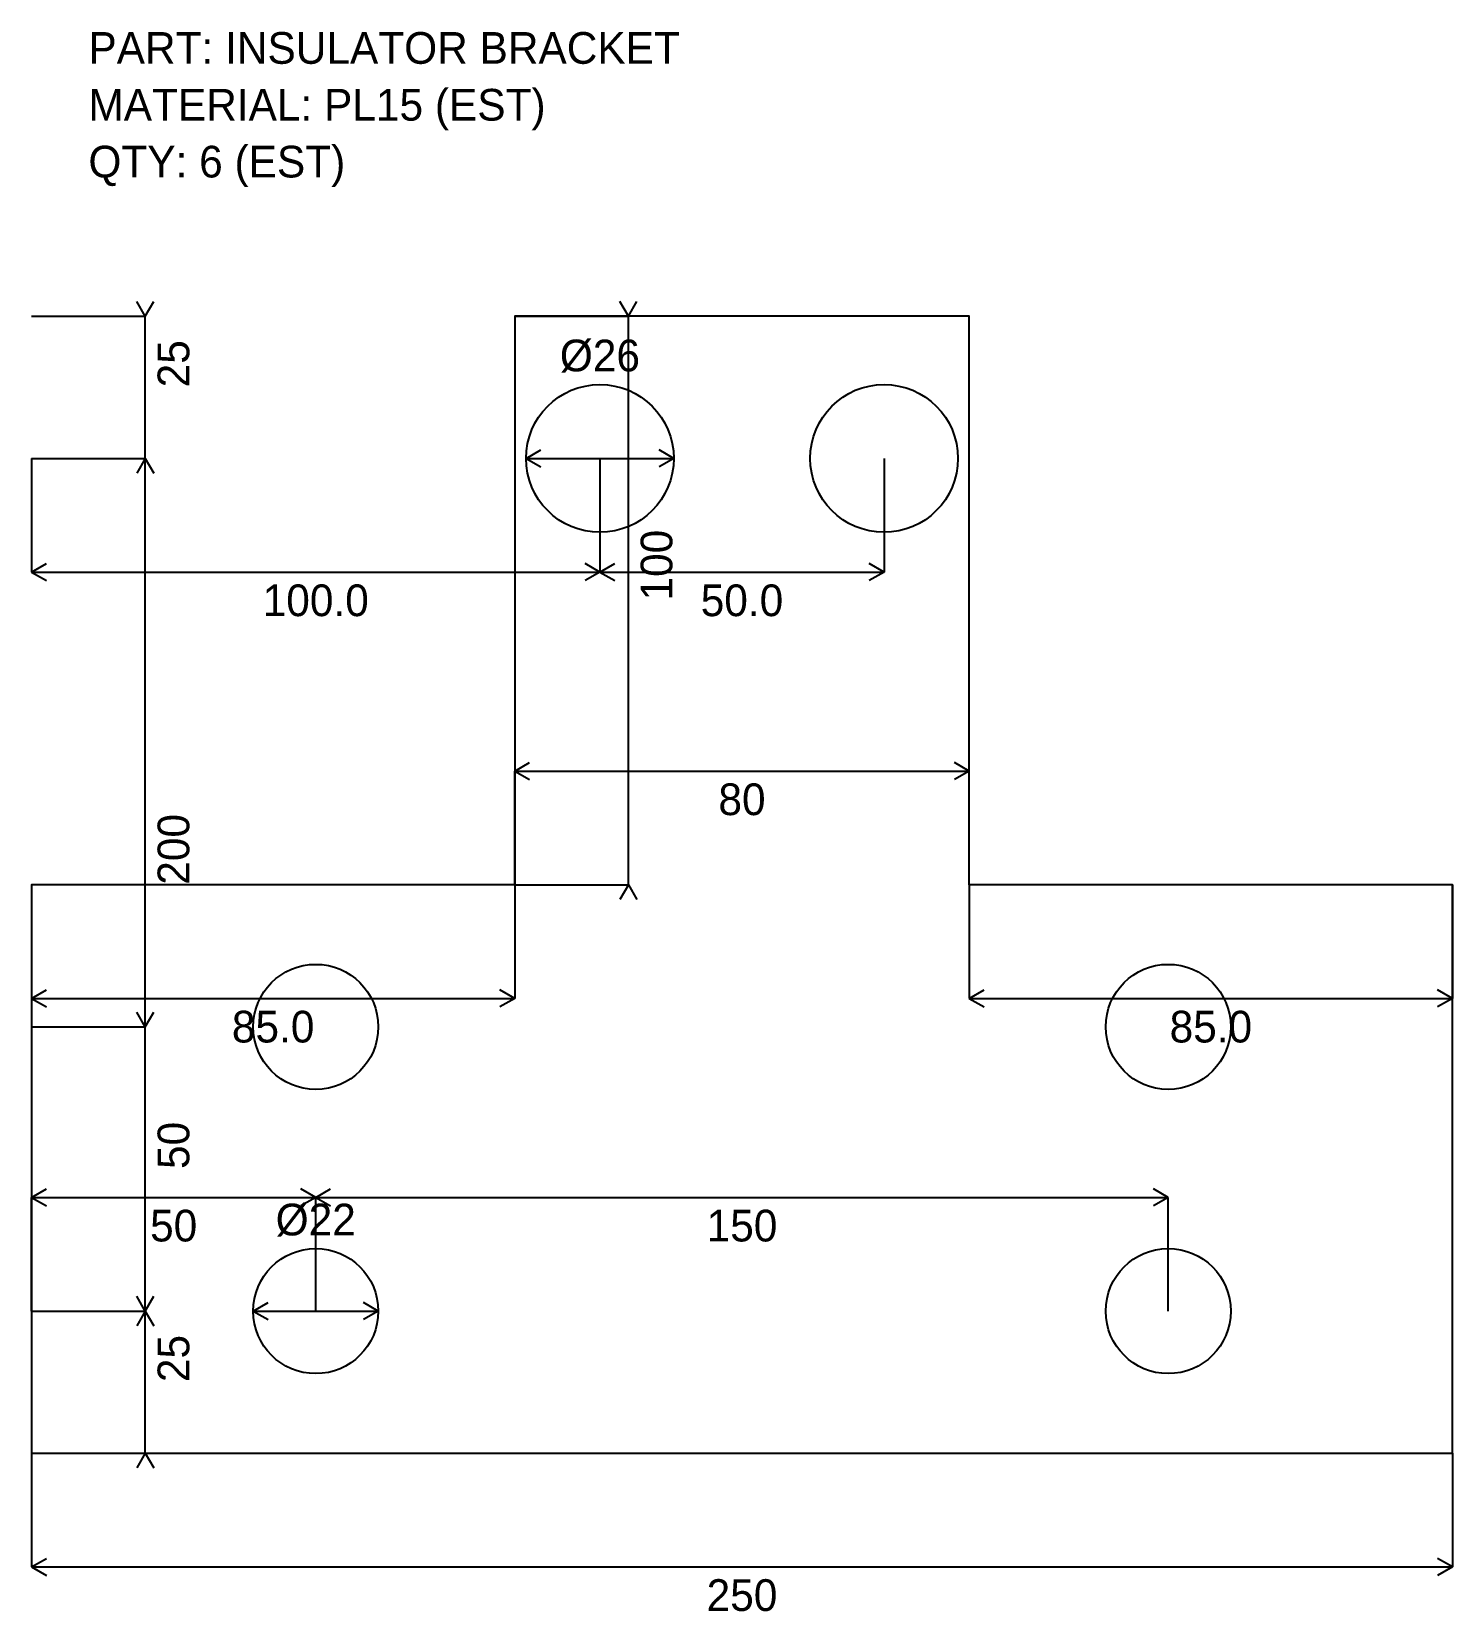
# Model space of a CAD drawing. Header units: millimetres. Extents: x 0 to 250, y -28 to 250.
import ezdxf

# ---------------------------------------------------------------- set-up
doc = ezdxf.new("R2010")
doc.units = ezdxf.units.MM
for name, color, linetype in [('ANNOTATION', 7, 'Continuous'), ('DIMENSION', 2, 'Continuous'), ('GEOMETRY', 1, 'Continuous')]:
    doc.layers.add(name, color=color, linetype=linetype)

msp = doc.modelspace()

# ---------------------------------------------------------------- linework, layer by layer
at = {"layer": 'DIMENSION'}
for p, q in [((20, 200), (18.5, 202.6)), ((20, 200), (18.5, 202.6)), ((20, 200), (21.5, 202.6)), ((20, 200), (21.5, 202.6)), ((105, 200), (103.5, 202.6)), ((105, 200), (106.5, 202.6)), ((0, 200), (20, 200)), ((0, 200), (20, 200)), ((20, 0), (20, 200)), ((20, 175), (20, 200)), ((85, 200), (105, 200)), ((105, 100), (105, 200)), ((87, 175), (89.6, 176.5)), ((113, 175), (110.4, 176.5)), ((0, 175), (0, 155)), ((0, 175), (20, 175)), ((20, 175), (18.5, 172.4)), ((20, 175), (21.5, 172.4)), ((87, 175), (113, 175)), ((87, 175), (89.6, 173.5)), ((100, 175), (100, 155)), ((100, 175), (100, 155)), ((113, 175), (110.4, 173.5)), ((150, 175), (150, 155)), ((0, 155), (2.6, 156.5)), ((100, 155), (97.4, 156.5)), ((100, 155), (102.6, 156.5)), ((150, 155), (147.4, 156.5)), ((0, 155), (100, 155)), ((0, 155), (2.6, 153.5)), ((100, 155), (97.4, 153.5)), ((100, 155), (150, 155)), ((100, 155), (102.6, 153.5)), ((150, 155), (147.4, 153.5)), ((85, 120), (87.6, 121.5)), ((85, 100), (85, 120)), ((85, 120), (165, 120)), ((85, 120), (87.6, 118.5)), ((165, 120), (162.4, 121.5)), ((165, 120), (162.4, 118.5)), ((165, 100), (165, 120)), ((0, 100), (0, 80)), ((85, 100), (85, 80)), ((85, 100), (105, 100)), ((105, 100), (103.5, 97.4)), ((105, 100), (106.5, 97.4)), ((165, 100), (165, 80)), ((250, 100), (250, 80)), ((0, 80), (2.6, 81.5)), ((85, 80), (82.4, 81.5)), ((165, 80), (167.6, 81.5)), ((250, 80), (247.4, 81.5)), ((0, 80), (85, 80)), ((0, 80), (2.6, 78.5)), ((85, 80), (82.4, 78.5)), ((165, 80), (250, 80)), ((165, 80), (167.6, 78.5)), ((250, 80), (247.4, 78.5)), ((20, 75), (18.5, 77.6)), ((20, 75), (21.5, 77.6)), ((0, 75), (20, 75)), ((20, 25), (20, 75)), ((0, 45), (2.6, 46.5)), ((0, 25), (0, 45)), ((0, 45), (50, 45)), ((0, 45), (2.6, 43.5)), ((50, 45), (47.4, 46.5)), ((50, 45), (47.4, 43.5)), ((50, 45), (52.6, 46.5)), ((50, 25), (50, 45)), ((50, 25), (50, 45)), ((50, 45), (200, 45)), ((50, 45), (52.6, 43.5)), ((200, 45), (197.4, 46.5)), ((200, 45), (197.4, 43.5)), ((200, 25), (200, 45)), ((20, 25), (18.5, 27.6)), ((20, 25), (21.5, 27.6)), ((39, 25), (41.6, 26.5)), ((61, 25), (58.4, 26.5)), ((0, 25), (20, 25)), ((0, 25), (20, 25)), ((20, 25), (18.5, 22.4)), ((20, 0), (20, 25)), ((20, 25), (21.5, 22.4)), ((39, 25), (61, 25)), ((39, 25), (41.6, 23.5)), ((61, 25), (58.4, 23.5)), ((0, 0), (0, -20)), ((0, 0), (20, 0)), ((0, 0), (20, 0)), ((20, 0), (18.5, -2.6)), ((20, 0), (18.5, -2.6)), ((20, 0), (21.5, -2.6)), ((20, 0), (21.5, -2.6)), ((250, 0), (250, -20)), ((0, -20), (2.6, -18.5)), ((250, -20), (247.4, -18.5)), ((0, -20), (250, -20)), ((0, -20), (2.6, -21.5)), ((250, -20), (247.4, -21.5))]:
    msp.add_line(p, q, dxfattribs=at)
at = {"layer": 'GEOMETRY'}
msp.add_lwpolyline([(0, 0), (250, 0), (250, 100), (165, 100), (165, 200), (85, 200), (85, 100), (0, 100)], close=True, dxfattribs=at)
for centre, radius in [((100, 175), 13), ((150, 175), 13), ((50, 75), 11), ((200, 75), 11), ((50, 25), 11), ((200, 25), 11)]:
    msp.add_circle(centre, radius, dxfattribs=at)

# ---------------------------------------------------------------- texts
at = {"layer": 'ANNOTATION', "char_height": 5.58}
for s, insert, attachment_point in [('PART: INSULATOR BRACKET', (10, 250), 1), ('MATERIAL: PL15 (EST)', (10, 240), 1), ('QTY: 6 (EST)', (10, 230), 1), ('Ø26', (100, 193), 5), ('100.0', (50, 150), 5), ('50.0', (125, 150), 5), ('80', (125, 115), 5), ('85.0', (42.5, 75), 5), ('85.0', (207.5, 75), 5), ('50', (25, 40), 5), ('Ø22', (50, 41), 5), ('150', (125, 40), 5), ('250', (125, -25), 5)]:
    msp.add_mtext(s, dxfattribs=dict(at, insert=insert, attachment_point=attachment_point))
at = {"layer": 'ANNOTATION', "char_height": 5.58, "attachment_point": 4, "rotation": 90}
for s, insert in [('25', (25, 187.5)), ('100', (110, 150)), ('200', (25, 100)), ('50', (25, 50)), ('25', (25, 12.5))]:
    msp.add_mtext(s, dxfattribs=dict(at, insert=insert))

doc.saveas('drawing.dxf')
